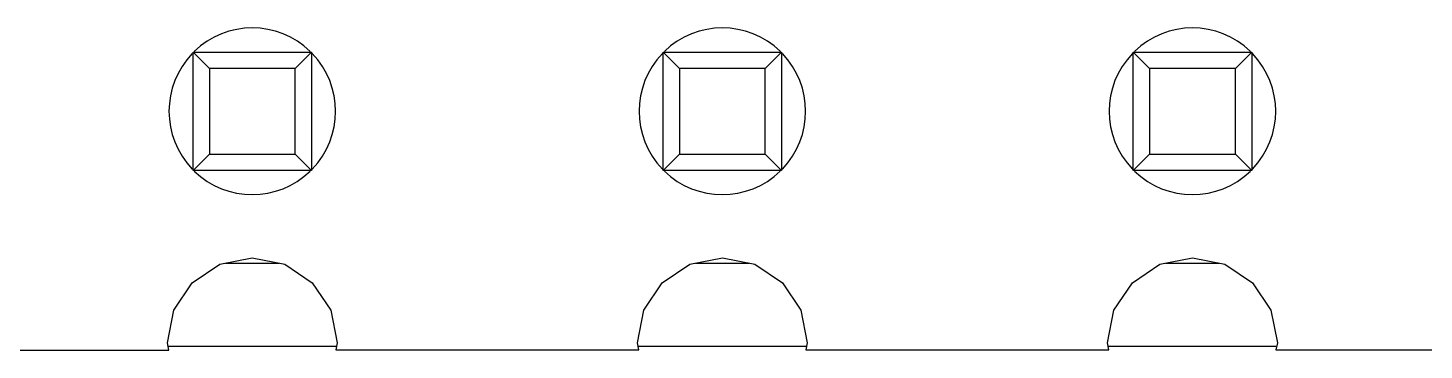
# Model space of a CAD drawing. Header units: millimetres. Extents: x 573 to 698, y 194 to 280.
# Drawn here: x 632.14 to 639.68, y 241.65 to 243.39 of the extents above; entities that cross this region are included whole.
import ezdxf

# ---------------------------------------------------------------- set-up
doc = ezdxf.new("R2010")
doc.units = ezdxf.units.MM
doc.header["$LTSCALE"] = 30.734
doc.layers.get('0').update_dxf_attribs({"linetype": 'CONTINUOUS'})

msp = doc.modelspace()

# ---------------------------------------------------------------- linework, layer by layer
at = {"color": 7, "linetype": 'Continuous'}
for p, q in [((633.1196, 243.1675), (633.0314, 243.2557)), ((633.0314, 242.6157), (633.0314, 243.2557)), ((633.0314, 243.2557), (633.6714, 243.2557)), ((633.6714, 243.2557), (633.5832, 243.1675)), ((633.6714, 243.2557), (633.6714, 242.6157)), ((635.6596, 243.1675), (635.5714, 243.2557)), ((635.5714, 242.6157), (635.5714, 243.2557)), ((635.5714, 243.2557), (636.2114, 243.2557)), ((636.2114, 243.2557), (636.1232, 243.1675)), ((636.2114, 243.2557), (636.2114, 242.6157)), ((638.1996, 243.1675), (638.1114, 243.2557)), ((638.1114, 242.6157), (638.1114, 243.2557)), ((638.1114, 243.2557), (638.7514, 243.2557)), ((638.7514, 243.2557), (638.6632, 243.1675)), ((638.7514, 243.2557), (638.7514, 242.6157)), ((633.1196, 243.1675), (633.1196, 242.7039)), ((633.5832, 243.1675), (633.1196, 243.1675)), ((633.5832, 242.7039), (633.5832, 243.1675)), ((635.6596, 243.1675), (635.6596, 242.7039)), ((636.1232, 243.1675), (635.6596, 243.1675)), ((636.1232, 242.7039), (636.1232, 243.1675)), ((638.1996, 243.1675), (638.1996, 242.7039)), ((638.6632, 243.1675), (638.1996, 243.1675)), ((638.6632, 242.7039), (638.6632, 243.1675)), ((633.1196, 242.7039), (633.0314, 242.6157)), ((633.1196, 242.7039), (633.5832, 242.7039)), ((633.6714, 242.6157), (633.5832, 242.7039)), ((635.6596, 242.7039), (635.5714, 242.6157)), ((635.6596, 242.7039), (636.1232, 242.7039)), ((636.2114, 242.6157), (636.1232, 242.7039)), ((638.1996, 242.7039), (638.1114, 242.6157)), ((638.1996, 242.7039), (638.6632, 242.7039)), ((638.7514, 242.6157), (638.6632, 242.7039)), ((633.6714, 242.6157), (633.0314, 242.6157)), ((636.2114, 242.6157), (635.5714, 242.6157)), ((638.7514, 242.6157), (638.1114, 242.6157)), ((633.027, 242.0101), (633.1758, 242.1096)), ((633.1758, 242.1096), (633.3514, 242.1445)), ((633.2065, 242.1157), (633.4962, 242.1157)), ((633.3514, 242.1445), (633.527, 242.1096)), ((633.527, 242.1096), (633.6758, 242.0101)), ((635.567, 242.0101), (635.7158, 242.1096)), ((635.7158, 242.1096), (635.8914, 242.1445)), ((635.7465, 242.1157), (636.0362, 242.1157)), ((635.8914, 242.1445), (636.067, 242.1096)), ((636.067, 242.1096), (636.2158, 242.0101)), ((638.107, 242.0101), (638.2558, 242.1096)), ((638.2558, 242.1096), (638.4314, 242.1445)), ((638.2865, 242.1157), (638.5762, 242.1157)), ((638.4314, 242.1445), (638.607, 242.1096)), ((638.607, 242.1096), (638.7558, 242.0101)), ((632.9275, 241.8613), (633.027, 242.0101)), ((633.6758, 242.0101), (633.7753, 241.8613)), ((635.4675, 241.8613), (635.567, 242.0101)), ((636.2158, 242.0101), (636.3153, 241.8613)), ((638.0075, 241.8613), (638.107, 242.0101)), ((638.7558, 242.0101), (638.8553, 241.8613)), ((632.8926, 241.6857), (632.9275, 241.8613)), ((633.7753, 241.8613), (633.8102, 241.6857)), ((635.4326, 241.6857), (635.4675, 241.8613)), ((636.3153, 241.8613), (636.3502, 241.6857)), ((637.9726, 241.6857), (638.0075, 241.8613)), ((638.8553, 241.8613), (638.8902, 241.6857)), ((631.2624, 241.6465), (632.9003, 241.6468)), ((632.9003, 241.6468), (632.8926, 241.6857)), ((633.8025, 241.6657), (632.9003, 241.6657)), ((633.8102, 241.6857), (633.8025, 241.647)), ((633.8025, 241.647), (635.4402, 241.6472)), ((635.4402, 241.6472), (635.4326, 241.6857)), ((636.3426, 241.6657), (635.4402, 241.6657)), ((636.3502, 241.6857), (636.3426, 241.6474)), ((636.3426, 241.6474), (637.9801, 241.6477)), ((637.9801, 241.6477), (637.9726, 241.6857)), ((638.8827, 241.6657), (637.9801, 241.6657)), ((638.8902, 241.6857), (638.8827, 241.6478)), ((638.8827, 241.6478), (640.5201, 241.6481))]:
    msp.add_line(p, q, dxfattribs=at)
for centre, start, end in [((633.3514, 242.9357), 45.85506, 134.11508), ((635.8914, 242.9357), 45.85506, 134.11508), ((638.4314, 242.9357), 45.85506, 134.11508), ((633.3514, 242.9357), 136.0768, 223.93105), ((633.3514, 242.9357), 316.0768, 43.93105), ((635.8914, 242.9357), 136.0768, 223.93105), ((635.8914, 242.9357), 316.0768, 43.93105), ((638.4314, 242.9357), 136.0768, 223.93105), ((638.4314, 242.9357), 316.0768, 43.93105), ((633.3514, 242.9357), 225.85506, 314.11508), ((635.8914, 242.9357), 225.85506, 314.11508), ((638.4314, 242.9357), 225.85506, 314.11508)]:
    msp.add_arc(centre, 0.45, start, end, dxfattribs=at)

doc.saveas('drawing.dxf')
